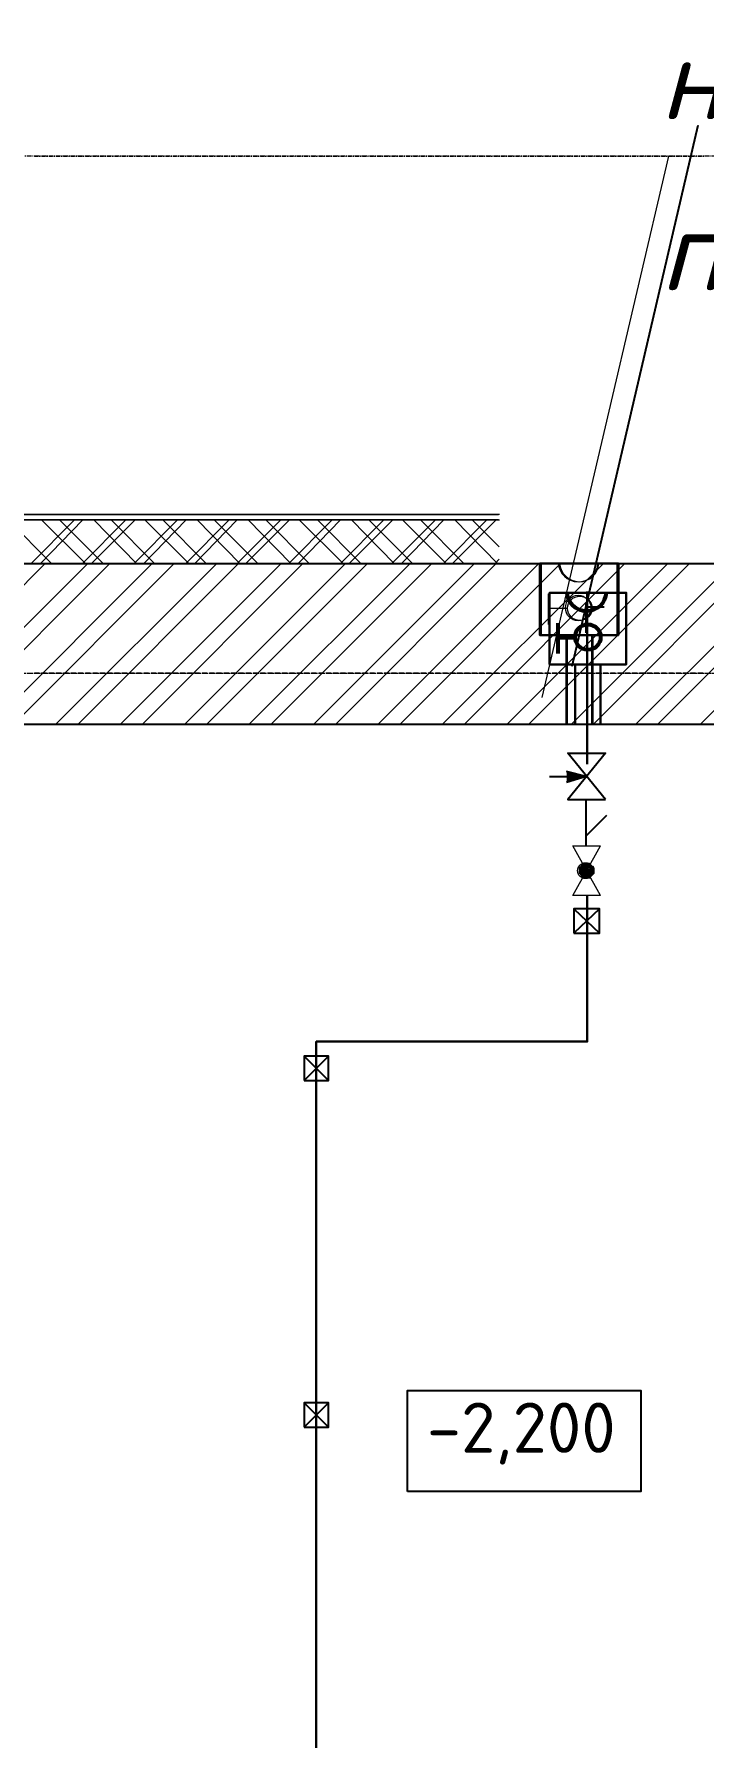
# Model space of a CAD drawing. Header units: millimetres. Extents: x -10178924 to 11692288, y -947381 to 58396.
# Drawn here: x 729601 to 731934, y -816747 to -810816 of the extents above; entities that cross this region are included whole.
import ezdxf

# ---------------------------------------------------------------- set-up
doc = ezdxf.new("R2010")
doc.units = ezdxf.units.MM
doc.linetypes.add('осевая', pattern=[50.8, 31.75, -6.35, 6.35, -6.35])
for name, color, linetype, lineweight in [('_В1', 5, 'Continuous', 9), ('PDF _0', 7, 'Continuous', 9), ('PDF _Текст', 7, 'Continuous', 5), ('Отделка СТЕН', 6, 'Continuous', 13), ('Размеры осевые', 153, 'Continuous', 9), ('Стены.1', 7, 'Continuous', 25), ('Текст 0.09', 250, 'Continuous', 5), ('Утепление', 251, 'Continuous', 9), ('ШТРИХОВКА', 252, 'Continuous', 15)]:
    doc.layers.add(name, color=color, linetype=linetype, lineweight=lineweight)
for name, color, linetype in [('_надписи_вода', 7, 'Continuous'), ('PDF __0', 7, 'Continuous'), ('PDF __В1', 5, 'Continuous'), ('PDF __надписи_вода', 7, 'Continuous'), ('PDF _В1_Арматура', 7, 'Continuous'), ('PDF _ВК_Арматура', 3, 'Continuous'), ('PDF _ВК_В1', 5, 'Continuous'), ('PDF _Отделка СТЕН', 6, 'Continuous'), ('PDF _Стены.1', 7, 'Continuous'), ('PDF _Текст 0.09', 7, 'Continuous'), ('PDF _Утепление', 6, 'Continuous')]:
    doc.layers.add(name, color=color, linetype=linetype)
for name, color, linetype, true_color in [('PDF _Отметки', 7, 'Continuous', 0x7f9fff), ('PDF _Размеры осевые', 7, 'Continuous', 0x5d6970), ('PDF _штриховка', 7, 'Continuous', 0x95834a)]:
    doc.layers.add(name, color=color, linetype=linetype, true_color=true_color)
doc.styles.add('PDF ISOCPEUR', font='isocpeur.ttf')
doc.styles.add('PDF ISOCPEUR Italic', font='isocpeui.ttf')

# ---------------------------------------------------------------- blocks, each defined once
blk = doc.blocks.new('A$C5282721b')
at = {"layer": 'Отделка СТЕН', "true_color": 0x000000, "transparency": 33554687}
h = blk.add_hatch(dxfattribs=at)
h.set_pattern_fill('ANSI37', color=18, scale=40)
h.set_pattern_definition([(45, (-79046.22, 13650.33), (-89.80256, 89.80256), []), (135, (-79046.22, 13650.33), (-89.80256, -89.80256), [])])
edge = h.paths.add_edge_path()
edge.add_arc((5902.205, -31792.614), 261.061, 163.4199816, 196.81149, ccw=False)
edge.add_line((5651.998, -31718.119), (3198.631, -31718.119))
edge.add_line((3198.631, -31718.119), (3134.345, -31868.119))
edge.add_line((3134.345, -31868.119), (5652.301, -31868.119))
h.paths.add_polyline_path([(7024.898, -31868.119), (7024.898, -31718.119), (8862.25, -31718.119), (8862.25, -31868.119)])
at = {"layer": 'ШТРИХОВКА', "ltscale": 100, "true_color": 0x000000, "transparency": 33554687}
h = blk.add_hatch(dxfattribs=at)
h.set_pattern_fill('ANSI31', color=18, scale=50)
h.set_pattern_definition([(45, (-79853.19, 25128.16), (-112.2532, 112.2532), [])])
edge = h.paths.add_edge_path()
edge.add_line((36498.921, -37009.188), (36898.882, -37014.787))
edge.add_line((36898.882, -37014.787), (36964.029, -32428.119))
edge.add_line((36964.029, -32428.119), (37032.722, -32428.119))
edge.add_line((37032.722, -32428.119), (37032.722, -30586.036))
edge.add_line((37032.722, -30586.036), (38904.657, -30586.036))
edge.add_line((38904.657, -30586.036), (38902.425, -30898.17))
edge.add_line((38902.425, -30898.17), (39152.455, -30898.17))
edge.add_line((39152.455, -30898.17), (39154.793, -30586.036))
edge.add_line((39154.793, -30586.036), (41035.118, -30586.036))
edge.add_line((41035.118, -30586.036), (41035.118, -30412.839))
edge.add_line((41035.118, -30412.839), (41035.118, -30026.036))
edge.add_line((41035.118, -30026.036), (36472.722, -30026.036))
edge.add_line((36472.722, -30026.036), (36472.722, -31868.119))
edge.add_line((36472.722, -31868.119), (30542.101, -31868.119))
edge.add_line((30542.101, -31868.119), (30542.101, -32424.051))
edge.add_line((30542.101, -32424.051), (36563.99, -32428.119))
edge.add_line((36563.99, -32428.119), (36498.921, -37066.477))
h.paths.add_polyline_path([(25192.811, -31868.119), (17563.142, -31868.119), (17563.142, -30066.63), (12841.199, -30066.63), (12841.199, -31868.119), (7024.898, -31868.119), (7024.898, -31969.641), (7024.898, -32428.119), (13001.199, -32428.119), (13001.199, -38443.071), (10379.676, -38473.857), (10379.676, -38873.885), (13001.199, -38843.098), (13401.199, -38838.401), (13401.199, -32428.119), (13401.199, -30626.63), (17003.142, -30626.63), (17003.142, -32428.119), (17003.142, -38795.762), (36871.442, -38820.294), (36872.104, -38529.718), (36884.044, -38081.988), (36484.836, -38082.681), (36480.32, -38405.312), (17403.142, -38395.958), (17403.142, -32428.119), (25753.823, -32428.119), (25753.823, -31968.119)])
at = {"layer": '_В1', "color": 18, "true_color": 0x000000, "transparency": 33554687}
for p, q in [((9037.814, -32078.64), (9037.502, -31972.639)), ((9100.828, -32024.764), (9037.651, -32024.95))]:
    blk.add_line(p, q, dxfattribs=at)
blk.add_circle((9143.32, -32024.681), 42.492, dxfattribs=at)
blk.add_arc((9141.4, -31863.236), 68.745, 183.5470293, 355.4536708, dxfattribs=at)
at = {"layer": '_надписи_вода', "color": 18, "lineweight": 30, "true_color": 0x000000, "transparency": 33554687}
for p, q in [((9097.809, -32428.119), (9097.809, -32118.119)), ((9187.809, -32428.119), (9187.809, -32118.119))]:
    blk.add_line(p, q, dxfattribs=at)
for points in [[(9277.809, -31868.119), (9007.809, -31868.119), (9007.809, -32118.119), (9277.809, -32118.119)], [(9007.809, -32118.119), (9277.809, -32118.119), (9277.809, -31868.119), (9007.809, -31868.119)], [(9277.809, -31868.119), (9007.809, -31868.119), (9007.809, -32118.119), (9277.809, -32118.119)], [(9277.809, -31868.119), (9007.809, -31868.119), (9007.809, -32118.119), (9277.809, -32118.119)]]:
    blk.add_lwpolyline(points, close=True, dxfattribs=at)
at = {"layer": 'Размеры осевые', "color": 251, "linetype": 'осевая', "ltscale": 0.5, "transparency": 33554687}
for p, q in [((-9750, -30450), (44700, -30450)), ((-9750, -32250), (62308.109, -32250)), ((-9718.727, -32250), (61848.609, -32250)), ((-9718.727, -32250), (61848.609, -32250))]:
    blk.add_line(p, q, dxfattribs=at)
at = {"layer": 'Стены.1', "color": 18, "linetype": 'Continuous', "true_color": 0x000000, "transparency": 33554687, "flags": 128}
for points in [[(7024.898, -31868.119), (12841.199, -31868.119)], [(7024.898, -32428.119), (13001.199, -32428.119)]]:
    blk.add_lwpolyline(points, dxfattribs=at)
at = {"layer": 'Текст 0.09', "color": 7, "linetype": 'ByBlock', "lineweight": -2, "ltscale": 100, "transparency": 33554687}
blk.add_line((9555.854, -30343.573), (9556.214, -30343.573), dxfattribs=at)
blk.add_line((9555.854, -30343.573), (9556.214, -30343.573), dxfattribs=at)
blk.add_lwpolyline([(9116.415, -32226.168), (9555.854, -30343.573)], dxfattribs=at)
blk.add_lwpolyline([(9116.415, -32226.168), (9555.854, -30343.573)], dxfattribs=at)
at = {"layer": 'Текст 0.09', "color": 7, "ltscale": 100, "transparency": 33554687}
blk.add_solid([(9116.444, -32226.175), (9116.374, -32226.344), (9116.386, -32226.162)], dxfattribs=at)
blk.add_solid([(9116.444, -32226.175), (9116.374, -32226.344), (9116.386, -32226.162)], dxfattribs=at)
at = {"layer": 'Утепление', "color": 18, "true_color": 0x000000, "transparency": 33554687}
for p, q in [((8863.335, -31698.119), (7024.898, -31698.119)), ((8863.335, -31718.119), (7024.898, -31718.119))]:
    blk.add_line(p, q, dxfattribs=at)

msp = doc.modelspace()

# ---------------------------------------------------------------- linework, layer by layer
at = {"layer": 'PDF _0', "lineweight": 25}
for points in [[(731481.4, -813946.1), (731570.3, -813946.1), (731570.3, -813861.5), (731481.4, -813861.5)], [(730541.6, -814458.4), (730626.3, -814458.4), (730626.3, -814373.7), (730541.6, -814373.7)], [(730541.6, -815664.9), (730626.3, -815664.9), (730626.3, -815580.2), (730541.6, -815580.2)]]:
    msp.add_lwpolyline(points, close=True, dxfattribs=at)
for points in [[(731481.4, -813861.5), (731570.3, -813946.1)], [(731570.3, -813861.5), (731481.4, -813946.1)], [(730541.6, -814373.7), (730626.3, -814458.4)], [(730626.3, -814373.7), (730541.6, -814458.4)], [(730541.6, -815580.2), (730626.3, -815664.9)], [(730626.3, -815580.2), (730541.6, -815664.9)]]:
    msp.add_lwpolyline(points, dxfattribs=at)
at = {"layer": 'PDF __0', "lineweight": 25}
for points in [[(731523.8, -812900.5), (731523.8, -812794.7)], [(731587.3, -812811.6), (731523.8, -812811.6)]]:
    msp.add_lwpolyline(points, dxfattribs=at)
at = {"layer": 'PDF __В1', "lineweight": 9}
for points in [[(731392.6, -812870.9), (731392.6, -812765)], [(731456.1, -812815.8), (731392.6, -812815.8)], [(731430.6, -812972.5), (731430.6, -812866.6)], [(731489.9, -812917.4), (731430.6, -812917.4)]]:
    msp.add_lwpolyline(points, dxfattribs=at)
at = {"layer": 'PDF __В1', "lineweight": 53}
for points in [[(731426.4, -812972.5), (731426.4, -812866.6)], [(731489.9, -812917.4), (731426.4, -812917.4)]]:
    msp.add_lwpolyline(points, dxfattribs=at)
at = {"layer": 'PDF __В1', "lineweight": 9}
for centre in [(731496.3, -812813.7), (731530.1, -812915.3)]:
    msp.add_circle(centre, 44.4, dxfattribs=at)
at = {"layer": 'PDF __В1', "lineweight": 53}
msp.add_circle((731530.1, -812915.3), 44.4, dxfattribs=at)
at = {"layer": 'PDF __В1', "lineweight": 9}
for centre in [(731496.3, -812652.9), (731525.9, -812754.5)]:
    msp.add_arc(centre, 69.8, 183.54683, 355.45754, dxfattribs=at)
at = {"layer": 'PDF __В1', "lineweight": 53}
msp.add_arc((731525.9, -812754.5), 69.8, 183.54683, 355.45754, dxfattribs=at)
at = {"layer": 'PDF __надписи_вода', "lineweight": 30}
for points in [[(731633.8, -812659.2), (731362.9, -812659.2), (731362.9, -812909), (731633.8, -812909)], [(731362.9, -812909), (731633.8, -812909), (731633.8, -812659.2), (731362.9, -812659.2)], [(731633.8, -812659.2), (731633.8, -812909), (731362.9, -812909), (731362.9, -812659.2), (731633.8, -812659.2), (731362.9, -812659.2), (731362.9, -812909), (731633.8, -812909)], [(731663.5, -812760.8), (731396.8, -812760.8), (731396.8, -813010.6), (731663.5, -813010.6)], [(731396.8, -813010.6), (731663.5, -813010.6), (731663.5, -812760.8), (731396.8, -812760.8)], [(731663.5, -812760.8), (731663.5, -813010.6), (731396.8, -813010.6), (731396.8, -812760.8), (731663.5, -812760.8), (731396.8, -812760.8), (731396.8, -813010.6), (731663.5, -813010.6)]]:
    msp.add_lwpolyline(points, close=True, dxfattribs=at)
for points in [[(731456.1, -813218), (731456.1, -812909)], [(731544.9, -813218), (731544.9, -812909)], [(731485.7, -813222.2), (731485.7, -813010.6)], [(731574.6, -813222.2), (731574.6, -813010.6)]]:
    msp.add_lwpolyline(points, dxfattribs=at)
at = {"layer": 'PDF _В1_Арматура', "lineweight": 0}
for points in [[(731574.6, -813814.9), (731477.2, -813641.3), (731574.6, -813641.3)], [(731574.6, -813814.9), (731477.2, -813814.9), (731574.6, -813641.4)], [(731498.4, -813717.5), (731502.6, -813713.3), (731498.4, -813717.5)], [(731540.7, -813717.5), (731549.2, -813713.3), (731540.7, -813717.5)], [(731515.3, -813734.5), (731523.8, -813730.2), (731515.3, -813734.5)]]:
    msp.add_lwpolyline(points, dxfattribs=at)
msp.add_circle((731521.7, -813728.1), 27.5, dxfattribs=at)
at = {"layer": 'PDF _В1_Арматура', "transparency": 33554559}
for points in [[(731502.6, -813713.3), (731498.4, -813717.5), (731511.1, -813717.5)], [(731498.4, -813717.5), (731511.1, -813717.5), (731498.4, -813721.8)], [(731511.1, -813717.5), (731498.4, -813721.8), (731515.3, -813721.8)], [(731498.4, -813721.8), (731515.3, -813721.8), (731498.4, -813730.2)], [(731515.3, -813721.8), (731498.4, -813730.2), (731523.8, -813730.2)], [(731506.8, -813709.1), (731544.9, -813709.1), (731502.6, -813713.3)], [(731544.9, -813709.1), (731502.6, -813713.3), (731549.2, -813713.3)], [(731502.6, -813713.3), (731549.2, -813713.3), (731515.3, -813721.8)], [(731506.8, -813704.8), (731506.8, -813704.8), (731540.7, -813704.8)], [(731506.8, -813704.8), (731540.7, -813704.8), (731511.1, -813704.8)], [(731506.8, -813704.8), (731540.7, -813704.8), (731506.8, -813709.1)], [(731540.7, -813704.8), (731506.8, -813709.1), (731544.9, -813709.1)], [(731515.3, -813700.6), (731536.5, -813700.6), (731511.1, -813704.8)], [(731536.5, -813700.6), (731511.1, -813704.8), (731540.7, -813704.8)], [(731519.5, -813700.6), (731528, -813700.6), (731515.3, -813700.6)], [(731528, -813700.6), (731515.3, -813700.6), (731536.5, -813700.6)], [(731549.2, -813713.3), (731515.3, -813721.8), (731532.2, -813721.8)], [(731523.8, -813730.2), (731532.3, -813721.8), (731515.3, -813721.8)], [(731523.8, -813700.6), (731519.6, -813700.6), (731528, -813700.6)], [(731523.8, -813730.2), (731523.8, -813730.2), (731532.3, -813721.8)], [(731532.3, -813721.8), (731553.4, -813721.8), (731523.8, -813730.2)], [(731553.4, -813721.8), (731523.8, -813730.2), (731553.4, -813730.2)], [(731540.7, -813717.5), (731553.4, -813717.5), (731532.3, -813721.8)], [(731553.4, -813717.5), (731532.3, -813721.8), (731553.4, -813721.8)], [(731549.2, -813713.3), (731540.7, -813717.5), (731553.4, -813717.5)], [(731498.4, -813730.2), (731523.8, -813730.2), (731498.4, -813734.5)], [(731523.8, -813730.2), (731498.4, -813734.5), (731515.3, -813734.5)], [(731498.4, -813734.5), (731515.3, -813734.5), (731498.4, -813738.7)], [(731515.3, -813734.5), (731498.4, -813738.7), (731511.1, -813738.7)], [(731511.1, -813738.7), (731498.4, -813738.7), (731502.6, -813742.9)], [(731511.1, -813738.7), (731540.7, -813738.7), (731502.6, -813742.9)], [(731540.7, -813738.7), (731502.6, -813742.9), (731549.2, -813742.9)], [(731502.6, -813742.9), (731549.2, -813742.9), (731506.8, -813747.2)], [(731549.2, -813742.9), (731506.8, -813747.2), (731544.9, -813747.2)], [(731506.8, -813747.2), (731544.9, -813747.2), (731506.8, -813751.4)], [(731544.9, -813747.2), (731506.8, -813751.4), (731540.7, -813751.4)], [(731506.8, -813751.4), (731540.7, -813751.4), (731511.1, -813755.6)], [(731515.3, -813734.5), (731532.2, -813734.5), (731511.1, -813738.7)], [(731532.2, -813734.5), (731511.1, -813738.7), (731540.7, -813738.7)], [(731540.7, -813751.4), (731511.1, -813755.6), (731540.7, -813755.6)], [(731511.1, -813755.6), (731540.7, -813755.6), (731515.3, -813755.6)], [(731523.8, -813730.2), (731515.3, -813734.5), (731532.2, -813734.5)], [(731540.7, -813755.6), (731515.3, -813755.6), (731536.5, -813755.6)], [(731515.3, -813755.6), (731536.5, -813755.6), (731519.5, -813755.6)], [(731536.5, -813755.6), (731519.5, -813755.6), (731528, -813755.6)], [(731519.5, -813755.6), (731528, -813755.6), (731523.8, -813755.6)], [(731523.8, -813730.2), (731553.4, -813730.2), (731532.3, -813734.5)], [(731553.4, -813730.2), (731532.3, -813734.5), (731553.4, -813734.5)], [(731532.3, -813734.5), (731553.4, -813734.5), (731540.7, -813738.7)], [(731553.4, -813734.5), (731540.7, -813738.7), (731553.4, -813738.7)], [(731540.7, -813738.7), (731553.4, -813738.7), (731549.2, -813742.9)]]:
    msp.add_solid(points, dxfattribs=at)
at = {"layer": 'PDF _ВК_Арматура', "lineweight": 25}
msp.add_lwpolyline([(731591.5, -813480.5), (731460.3, -813319.6), (731591.5, -813319.6), (731460.3, -813480.5)], close=True, dxfattribs=at)
for points in [[(731396.8, -813400), (731523.8, -813400), (731456, -813421.2)], [(731523.8, -813400), (731456.1, -813383.1)], [(731460.3, -813480.5), (731591.5, -813480.5)], [(731523.8, -813641.3), (731523.8, -813480.5)], [(731523.8, -813607.5), (731595.7, -813535.5)]]:
    msp.add_lwpolyline(points, dxfattribs=at)
at = {"layer": 'PDF _ВК_Арматура', "transparency": 33554559}
for points in [[(731523.8, -813400), (731456, -813400), (731456, -813383.1)], [(731456, -813421.2), (731523.8, -813400), (731456, -813400)]]:
    msp.add_solid(points, dxfattribs=at)
at = {"layer": 'PDF _ВК_В1', "lineweight": 30}
for points in [[(731528, -813357.7), (731528, -812756.6)], [(730584, -821290.8), (730584, -814322.9), (731528, -814322.9), (731528, -813814.9)]]:
    msp.add_lwpolyline(points, dxfattribs=at)
at = {"layer": 'PDF _Отделка СТЕН', "lineweight": 13}
for points in [[(729623, -812659.2), (729771.2, -812506.8)], [(729779.6, -812659.2), (729627.2, -812506.8)], [(729800.8, -812659.2), (729953.2, -812506.8)], [(729957.4, -812659.2), (729809.3, -812506.8)], [(729982.8, -812659.2), (730131, -812506.8)], [(730139.5, -812659.2), (729987.1, -812506.8)], [(730160.6, -812659.2), (730308.8, -812506.8)], [(730317.3, -812659.2), (730169.1, -812506.8)], [(730338.4, -812659.2), (730490.8, -812506.8)], [(730495.1, -812659.2), (730346.9, -812506.8)], [(730520.5, -812659.2), (730668.6, -812506.8)], [(730677.1, -812659.2), (730524.7, -812506.8)], [(730698.3, -812659.2), (730850.7, -812506.8)], [(730854.9, -812659.2), (730706.7, -812506.8)], [(730880.3, -812659.2), (731028.5, -812506.8)], [(731036.9, -812659.2), (730884.6, -812506.8)], [(731058.1, -812659.2), (731210.5, -812506.8)], [(731214.7, -812659.2), (731066.6, -812506.8)]]:
    msp.add_lwpolyline(points, dxfattribs=at)
at = {"layer": 'PDF _Отметки', "lineweight": 25}
msp.add_lwpolyline([(730901.5, -815889.3), (730901.5, -815537.9), (731714.2, -815537.9), (731714.2, -815889.3)], close=True, dxfattribs=at)
at = {"layer": 'PDF _Размеры осевые', "lineweight": 9}
for points in [[(729601.8, -811241), (729614.5, -811241)], [(729618.8, -811241), (729623, -811241)], [(729627.2, -811241), (729639.9, -811241)], [(729644.2, -811241), (729648.4, -811241)], [(729652.6, -811241), (729665.3, -811241)], [(729669.6, -811241), (729673.8, -811241)], [(729678, -811241), (729690.7, -811241)], [(729695, -811241), (729699.2, -811241)], [(729703.4, -811241), (729716.1, -811241)], [(729720.4, -811241), (729724.6, -811241)], [(729728.8, -811241), (729741.5, -811241)], [(729745.8, -811241), (729750, -811241)], [(729754.2, -811241), (729766.9, -811241)], [(729771.2, -811241), (729775.4, -811241)], [(729779.6, -811241), (729792.3, -811241)], [(729796.6, -811241), (729800.8, -811241)], [(729805, -811241), (729817.7, -811241)], [(729822, -811241), (729826.2, -811241)], [(729830.4, -811241), (729843.1, -811241)], [(729847.4, -811241), (729851.6, -811241)], [(729855.8, -811241), (729868.5, -811241)], [(729872.8, -811241), (729877, -811241)], [(729881.2, -811241), (729893.9, -811241)], [(729898.2, -811241), (729902.4, -811241)], [(729906.6, -811241), (729919.3, -811241)], [(729923.6, -811241), (729927.8, -811241)], [(729932, -811241), (729944.7, -811241)], [(729949, -811241), (729953.2, -811241)], [(729957.4, -811241), (729970.1, -811241)], [(729974.4, -811241), (729978.6, -811241)], [(729982.8, -811241), (729995.5, -811241)], [(729999.8, -811241), (730004, -811241)], [(730008.2, -811241), (730020.9, -811241)], [(730025.2, -811241), (730029.4, -811241)], [(730033.6, -811241), (730046.3, -811241)], [(730050.6, -811241), (730054.8, -811241)], [(730059, -811241), (730071.7, -811241)], [(730076, -811241), (730080.2, -811241)], [(730084.4, -811241), (730097.1, -811241)], [(730101.4, -811241), (730105.6, -811241)], [(730109.8, -811241), (730122.5, -811241)], [(730126.8, -811241), (730131, -811241)], [(730135.2, -811241), (730147.9, -811241)], [(730152.2, -811241), (730156.4, -811241)], [(730160.6, -811241), (730173.3, -811241)], [(730177.6, -811241), (730181.8, -811241)], [(730186, -811241), (730198.7, -811241)], [(730203, -811241), (730207.2, -811241)], [(730211.4, -811241), (730224.1, -811241)], [(730228.4, -811241), (730232.6, -811241)], [(730236.8, -811241), (730249.5, -811241)], [(730253.8, -811241), (730258, -811241)], [(730262.2, -811241), (730274.9, -811241)], [(730279.2, -811241), (730283.4, -811241)], [(730287.6, -811241), (730300.3, -811241)], [(730304.6, -811241), (730308.8, -811241)], [(730313, -811241), (730325.7, -811241)], [(730330, -811241), (730334.2, -811241)], [(730338.4, -811241), (730351.1, -811241)], [(730355.4, -811241), (730359.6, -811241)], [(730363.8, -811241), (730376.5, -811241)], [(730380.8, -811241), (730385, -811241)], [(730389.2, -811241), (730401.9, -811241)], [(730406.2, -811241), (730410.4, -811241)], [(730414.6, -811241), (730427.3, -811241)], [(730431.6, -811241), (730435.8, -811241)], [(730440, -811241), (730452.7, -811241)], [(730457, -811241), (730461.2, -811241)], [(730465.4, -811241), (730478.1, -811241)], [(730482.4, -811241), (730486.6, -811241)], [(730490.8, -811241), (730503.5, -811241)], [(730507.8, -811241), (730512, -811241)], [(730516.2, -811241), (730528.9, -811241)], [(730533.2, -811241), (730537.4, -811241)], [(730541.6, -811241), (730554.3, -811241)], [(730558.6, -811241), (730562.8, -811241)], [(730567, -811241), (730579.7, -811241)], [(730584, -811241), (730588.2, -811241)], [(730592.4, -811241), (730605.1, -811241)], [(730609.4, -811241), (730613.6, -811241)], [(730617.8, -811241), (730630.5, -811241)], [(730634.8, -811241), (730639, -811241)], [(730643.2, -811241), (730655.9, -811241)], [(730660.2, -811241), (730664.4, -811241)], [(730668.6, -811241), (730681.3, -811241)], [(730685.6, -811241), (730689.8, -811241)], [(730694, -811241), (730706.7, -811241)], [(730711, -811241), (730715.2, -811241)], [(730719.4, -811241), (730732.1, -811241)], [(730736.4, -811241), (730740.6, -811241)], [(730744.8, -811241), (730757.5, -811241)], [(730761.8, -811241), (730766, -811241)], [(730770.2, -811241), (730782.9, -811241)], [(730787.2, -811241), (730791.4, -811241)], [(730795.6, -811241), (730808.3, -811241)], [(730812.6, -811241), (730816.8, -811241)], [(730821, -811241), (730833.7, -811241)], [(730838, -811241), (730842.2, -811241)], [(730846.4, -811241), (730859.1, -811241)], [(730863.4, -811241), (730867.6, -811241)], [(730871.8, -811241), (730884.5, -811241)], [(730888.8, -811241), (730893, -811241)], [(730897.2, -811241), (730909.9, -811241)], [(730914.2, -811241), (730918.4, -811241)], [(730922.6, -811241), (730935.3, -811241)], [(730939.6, -811241), (730943.8, -811241)], [(730948, -811241), (730960.7, -811241)], [(730965, -811241), (730969.2, -811241)], [(730973.4, -811241), (730986.1, -811241)], [(730990.4, -811241), (730994.6, -811241)], [(730998.8, -811241), (731011.5, -811241)], [(731015.8, -811241), (731020, -811241)], [(731024.2, -811241), (731036.9, -811241)], [(731041.2, -811241), (731045.4, -811241)], [(731049.6, -811241), (731062.3, -811241)], [(731066.6, -811241), (731070.8, -811241)], [(731075, -811241), (731087.7, -811241)], [(731092, -811241), (731096.2, -811241)], [(731100.4, -811241), (731113.1, -811241)], [(731117.4, -811241), (731121.6, -811241)], [(731125.8, -811241), (731138.5, -811241)], [(731142.8, -811241), (731147, -811241)], [(731151.2, -811241), (731163.9, -811241)], [(731168.2, -811241), (731172.4, -811241)], [(731176.6, -811241), (731189.3, -811241)], [(731193.6, -811241), (731197.8, -811241)], [(731202, -811241), (731214.7, -811241)], [(731219, -811241), (731223.2, -811241)], [(731227.4, -811241), (731240.1, -811241)], [(731244.4, -811241), (731248.6, -811241)], [(731252.8, -811241), (731265.5, -811241)], [(731269.8, -811241), (731274, -811241)], [(731278.2, -811241), (731290.9, -811241)], [(731295.2, -811241), (731299.4, -811241)], [(731303.6, -811241), (731316.3, -811241)], [(731320.6, -811241), (731324.8, -811241)], [(731329, -811241), (731341.7, -811241)], [(731346, -811241), (731350.2, -811241)], [(731354.4, -811241), (731367.1, -811241)], [(731371.4, -811241), (731375.6, -811241)], [(731379.8, -811241), (731392.5, -811241)], [(731396.8, -811241), (731401, -811241)], [(731405.2, -811241), (731417.9, -811241)], [(731422.2, -811241), (731426.4, -811241)], [(731430.6, -811241), (731443.3, -811241)], [(731447.6, -811241), (731451.8, -811241)], [(731456, -811241), (731468.7, -811241)], [(731473, -811241), (731477.2, -811241)], [(731481.4, -811241), (731494.1, -811241)], [(731498.4, -811241), (731502.6, -811241)], [(731506.8, -811241), (731519.5, -811241)], [(731523.8, -811241), (731528, -811241)], [(731532.3, -811241), (731545, -811241)], [(731549.2, -811241), (731553.4, -811241)], [(731557.7, -811241), (731570.3, -811241)], [(731574.6, -811241), (731578.8, -811241)], [(731583, -811241), (731595.7, -811241)], [(731600, -811241), (731604.2, -811241)], [(731608.4, -811241), (731621.1, -811241)], [(731625.4, -811241), (731629.6, -811241)], [(731633.8, -811241), (731646.5, -811241)], [(731650.8, -811241), (731655, -811241)], [(731659.2, -811241), (731671.9, -811241)], [(731676.2, -811241), (731680.4, -811241)], [(731684.6, -811241), (731697.3, -811241)], [(731701.6, -811241), (731705.8, -811241)], [(731710, -811241), (731722.7, -811241)], [(731727, -811241), (731731.2, -811241)], [(731735.5, -811241), (731748.2, -811241)], [(731752.4, -811241), (731756.6, -811241)], [(731760.9, -811241), (731773.6, -811241)], [(731777.8, -811241), (731782, -811241)], [(731786.3, -811241), (731799, -811241)], [(731803.2, -811241), (731807.4, -811241)], [(731811.7, -811241), (731824.3, -811241)], [(731828.6, -811241), (731832.8, -811241)], [(731837, -811241), (731849.7, -811241)], [(731854, -811241), (731858.2, -811241)], [(731862.4, -811241), (731875.1, -811241)], [(731879.4, -811241), (731883.6, -811241)], [(731887.8, -811241), (731900.5, -811241)], [(731904.8, -811241), (731909, -811241)], [(731913.2, -811241), (731925.9, -811241)], [(731930.2, -811241), (731934.4, -811241)], [(729601.8, -813040.2), (729618.8, -813040.2)], [(729623, -813040.2), (729623, -813040.2)], [(729627.2, -813040.2), (729644.2, -813040.2)], [(729648.4, -813040.2), (729648.4, -813040.2)], [(729652.6, -813040.2), (729669.6, -813040.2)], [(729673.8, -813040.2), (729673.8, -813040.2)], [(729678, -813040.2), (729695, -813040.2)], [(729699.2, -813040.2), (729699.2, -813040.2)], [(729703.4, -813040.2), (729720.4, -813040.2)], [(729724.6, -813040.2), (729724.6, -813040.2)], [(729728.8, -813040.2), (729745.8, -813040.2)], [(729750, -813040.2), (729750, -813040.2)], [(729754.2, -813040.2), (729771.2, -813040.2)], [(729775.4, -813040.2), (729775.4, -813040.2)], [(729779.6, -813040.2), (729796.6, -813040.2)], [(729800.8, -813040.2), (729800.8, -813040.2)], [(729805, -813040.2), (729822, -813040.2)], [(729826.2, -813040.2), (729826.2, -813040.2)], [(729830.4, -813040.2), (729847.4, -813040.2)], [(729851.6, -813040.2), (729851.6, -813040.2)], [(729855.8, -813040.2), (729872.8, -813040.2)], [(729877, -813040.2), (729877, -813040.2)], [(729881.2, -813040.2), (729898.2, -813040.2)], [(729902.4, -813040.2), (729902.4, -813040.2)], [(729906.6, -813040.2), (729923.6, -813040.2)], [(729927.8, -813040.2), (729927.8, -813040.2)], [(729932, -813040.2), (729949, -813040.2)], [(729953.2, -813040.2), (729953.2, -813040.2)], [(729957.4, -813040.2), (729974.4, -813040.2)], [(729978.6, -813040.2), (729978.6, -813040.2)], [(729982.8, -813040.2), (729999.8, -813040.2)], [(730004, -813040.2), (730004, -813040.2)], [(730008.2, -813040.2), (730025.2, -813040.2)], [(730029.4, -813040.2), (730029.4, -813040.2)], [(730033.6, -813040.2), (730050.6, -813040.2)], [(730054.8, -813040.2), (730054.8, -813040.2)], [(730059, -813040.2), (730076, -813040.2)], [(730080.2, -813040.2), (730080.2, -813040.2)], [(730084.4, -813040.2), (730101.4, -813040.2)], [(730105.6, -813040.2), (730105.6, -813040.2)], [(730109.8, -813040.2), (730126.8, -813040.2)], [(730131, -813040.2), (730131, -813040.2)], [(730135.2, -813040.2), (730152.2, -813040.2)], [(730156.4, -813040.2), (730156.4, -813040.2)], [(730160.6, -813040.2), (730177.6, -813040.2)], [(730181.8, -813040.2), (730181.8, -813040.2)], [(730186, -813040.2), (730203, -813040.2)], [(730207.2, -813040.2), (730207.2, -813040.2)], [(730211.4, -813040.2), (730228.4, -813040.2)], [(730232.6, -813040.2), (730232.6, -813040.2)], [(730236.8, -813040.2), (730253.8, -813040.2)], [(730258, -813040.2), (730258, -813040.2)], [(730262.2, -813040.2), (730279.2, -813040.2)], [(730283.4, -813040.2), (730283.4, -813040.2)], [(730287.6, -813040.2), (730304.6, -813040.2)], [(730308.8, -813040.2), (730308.8, -813040.2)], [(730313, -813040.2), (730330, -813040.2)], [(730334.2, -813040.2), (730334.2, -813040.2)], [(730338.4, -813040.2), (730355.4, -813040.2)], [(730359.6, -813040.2), (730359.6, -813040.2)], [(730363.8, -813040.2), (730380.8, -813040.2)], [(730385, -813040.2), (730385, -813040.2)], [(730389.2, -813040.2), (730406.2, -813040.2)], [(730410.4, -813040.2), (730410.4, -813040.2)], [(730414.6, -813040.2), (730431.6, -813040.2)], [(730435.8, -813040.2), (730435.8, -813040.2)], [(730440, -813040.2), (730457, -813040.2)], [(730461.2, -813040.2), (730461.2, -813040.2)], [(730465.4, -813040.2), (730482.4, -813040.2)], [(730486.6, -813040.2), (730486.6, -813040.2)], [(730490.8, -813040.2), (730507.8, -813040.2)], [(730512, -813040.2), (730512, -813040.2)], [(730516.2, -813040.2), (730533.2, -813040.2)], [(730537.4, -813040.2), (730537.4, -813040.2)], [(730541.6, -813040.2), (730558.6, -813040.2)], [(730562.8, -813040.2), (730562.8, -813040.2)], [(730567, -813040.2), (730584, -813040.2)], [(730588.2, -813040.2), (730588.2, -813040.2)], [(730592.4, -813040.2), (730609.4, -813040.2)], [(730613.6, -813040.2), (730613.6, -813040.2)], [(730617.8, -813040.2), (730634.8, -813040.2)], [(730639, -813040.2), (730639, -813040.2)], [(730643.2, -813040.2), (730660.2, -813040.2)], [(730664.4, -813040.2), (730664.4, -813040.2)], [(730668.6, -813040.2), (730685.6, -813040.2)], [(730689.8, -813040.2), (730689.8, -813040.2)], [(730694, -813040.2), (730711, -813040.2)], [(730715.2, -813040.2), (730715.2, -813040.2)], [(730719.4, -813040.2), (730736.4, -813040.2)], [(730740.6, -813040.2), (730740.6, -813040.2)], [(730744.8, -813040.2), (730761.8, -813040.2)], [(730766, -813040.2), (730766, -813040.2)], [(730770.2, -813040.2), (730787.2, -813040.2)], [(730791.4, -813040.2), (730791.4, -813040.2)], [(730795.6, -813040.2), (730812.6, -813040.2)], [(730816.8, -813040.2), (730816.8, -813040.2)], [(730821, -813040.2), (730838, -813040.2)], [(730842.2, -813040.2), (730842.2, -813040.2)], [(730846.4, -813040.2), (730863.4, -813040.2)], [(730867.6, -813040.2), (730867.6, -813040.2)], [(730871.8, -813040.2), (730888.8, -813040.2)], [(730893, -813040.2), (730893, -813040.2)], [(730897.2, -813040.2), (730914.2, -813040.2)], [(730918.4, -813040.2), (730918.4, -813040.2)], [(730922.6, -813040.2), (730939.6, -813040.2)], [(730943.8, -813040.2), (730943.8, -813040.2)], [(730948, -813040.2), (730965, -813040.2)], [(730969.2, -813040.2), (730969.2, -813040.2)], [(730973.4, -813040.2), (730990.4, -813040.2)], [(730994.6, -813040.2), (730994.6, -813040.2)], [(730998.8, -813040.2), (731015.8, -813040.2)], [(731020, -813040.2), (731020, -813040.2)], [(731024.2, -813040.2), (731041.2, -813040.2)], [(731045.4, -813040.2), (731045.4, -813040.2)], [(731049.6, -813040.2), (731066.6, -813040.2)], [(731070.8, -813040.2), (731070.8, -813040.2)], [(731075, -813040.2), (731092, -813040.2)], [(731096.2, -813040.2), (731096.2, -813040.2)], [(731100.4, -813040.2), (731117.4, -813040.2)], [(731121.6, -813040.2), (731121.6, -813040.2)], [(731125.8, -813040.2), (731142.8, -813040.2)], [(731147, -813040.2), (731147, -813040.2)], [(731151.2, -813040.2), (731168.2, -813040.2)], [(731172.4, -813040.2), (731172.4, -813040.2)], [(731176.6, -813040.2), (731193.6, -813040.2)], [(731197.8, -813040.2), (731197.8, -813040.2)], [(731202, -813040.2), (731219, -813040.2)], [(731223.2, -813040.2), (731223.2, -813040.2)], [(731227.4, -813040.2), (731244.4, -813040.2)], [(731248.6, -813040.2), (731248.6, -813040.2)], [(731252.8, -813040.2), (731269.8, -813040.2)], [(731274, -813040.2), (731274, -813040.2)], [(731278.2, -813040.2), (731295.2, -813040.2)], [(731299.4, -813040.2), (731299.4, -813040.2)], [(731303.6, -813040.2), (731320.6, -813040.2)], [(731324.8, -813040.2), (731324.8, -813040.2)], [(731329, -813040.2), (731346, -813040.2)], [(731350.2, -813040.2), (731350.2, -813040.2)], [(731354.4, -813040.2), (731371.4, -813040.2)], [(731375.6, -813040.2), (731375.6, -813040.2)], [(731379.8, -813040.2), (731396.8, -813040.2)], [(731401, -813040.2), (731401, -813040.2)], [(731405.2, -813040.2), (731422.2, -813040.2)], [(731426.4, -813040.2), (731426.4, -813040.2)], [(731430.6, -813040.2), (731447.6, -813040.2)], [(731451.8, -813040.2), (731451.8, -813040.2)], [(731456, -813040.2), (731473, -813040.2)], [(731477.2, -813040.2), (731477.2, -813040.2)], [(731481.4, -813040.2), (731498.4, -813040.2)], [(731502.6, -813040.2), (731502.6, -813040.2)], [(731506.8, -813040.2), (731523.8, -813040.2)], [(731528, -813040.2), (731528, -813040.2)], [(731532.3, -813040.2), (731549.2, -813040.2)], [(731553.4, -813040.2), (731553.4, -813040.2)], [(731557.7, -813040.2), (731574.6, -813040.2)], [(731578.8, -813040.2), (731578.8, -813040.2)], [(731583, -813040.2), (731600, -813040.2)], [(731604.2, -813040.2), (731604.2, -813040.2)], [(731608.4, -813040.2), (731625.4, -813040.2)], [(731629.6, -813040.2), (731629.6, -813040.2)], [(731633.8, -813040.2), (731650.8, -813040.2)], [(731655, -813040.2), (731655, -813040.2)], [(731659.2, -813040.2), (731676.2, -813040.2)], [(731680.4, -813040.2), (731680.4, -813040.2)], [(731684.6, -813040.2), (731701.6, -813040.2)], [(731705.8, -813040.2), (731705.8, -813040.2)], [(731710, -813040.2), (731727, -813040.2)], [(731731.2, -813040.2), (731731.2, -813040.2)], [(731735.5, -813040.2), (731752.4, -813040.2)], [(731756.6, -813040.2), (731756.6, -813040.2)], [(731760.9, -813040.2), (731777.8, -813040.2)], [(731782, -813040.2), (731782, -813040.2)], [(731786.3, -813040.2), (731803.2, -813040.2)], [(731807.4, -813040.2), (731807.4, -813040.2)], [(731811.7, -813040.2), (731828.6, -813040.2)], [(731832.8, -813040.2), (731832.8, -813040.2)], [(731837, -813040.2), (731854, -813040.2)], [(731858.2, -813040.2), (731858.2, -813040.2)], [(731862.4, -813040.2), (731879.4, -813040.2)], [(731883.6, -813040.2), (731883.6, -813040.2)], [(731887.8, -813040.2), (731904.8, -813040.2)], [(731909, -813040.2), (731909, -813040.2)], [(731913.2, -813040.2), (731930.2, -813040.2)]]:
    msp.add_lwpolyline(points, dxfattribs=at)
at = {"layer": 'PDF _Стены.1', "lineweight": 25}
for points in [[(729381.7, -813010.6), (729381.7, -812959.8), (729381.7, -812659.2), (735198.1, -812659.2)], [(729381.7, -813218), (735359, -813218)]]:
    msp.add_lwpolyline(points, dxfattribs=at)
at = {"layer": 'PDF _Текст 0.09', "lineweight": 5}
msp.add_lwpolyline([(731371.4, -813124.9), (731811.6, -811241.1)], dxfattribs=at)
at = {"layer": 'PDF _Текст 0.09', "lineweight": 0}
msp.add_lwpolyline([(731371.4, -813124.9), (731371.4, -813124.9), (731371.4, -813124.9)], close=True, dxfattribs=at)
at = {"layer": 'PDF _Утепление', "lineweight": 9}
for points in [[(731219, -812489.9), (729381.8, -812489.9)], [(731219, -812506.8), (729381.8, -812506.8)]]:
    msp.add_lwpolyline(points, dxfattribs=at)
at = {"layer": 'PDF _штриховка', "color": 251, "lineweight": 5, "true_color": 0x636466}
for points in [[(729381.7, -812917.4), (729639.9, -812659.2)], [(729381.7, -813141.8), (729864.3, -812659.2)], [(729529.9, -813218), (730088.7, -812659.2)], [(729754.2, -813218), (730313, -812659.2)], [(729978.6, -813218), (730537.4, -812659.2)], [(730203, -813218), (730761.8, -812659.2)], [(730427.3, -813218), (730986.1, -812659.2)], [(730651.7, -813218), (731210.5, -812659.2)], [(730876.1, -813218), (731434.9, -812659.2)], [(731100.4, -813218), (731659.2, -812659.2)], [(731324.8, -813218), (731883.6, -812659.2)], [(731549.2, -813218), (732108, -812659.2)], [(731773.5, -813218), (732332.3, -812659.2)]]:
    msp.add_lwpolyline(points, dxfattribs=at)

# ---------------------------------------------------------------- block references
msp.add_blockref('A$C5282721b', (722358.6, -780790.4))

# ---------------------------------------------------------------- texts
at = {"layer": 'PDF _Текст', "char_height": 279.266, "attachment_point": 4, "style": 'PDF ISOCPEUR Italic'}
for s, insert in [('ниша для выпуска', (731782, -811010.9)), ('поливочного крана', (731782, -811607.3))]:
    msp.add_mtext(s, dxfattribs=dict(at, insert=insert))
at = {"layer": 'PDF _Текст', "color": 161, "true_color": 0x7f9fff, "insert": (730969.2, -815687.2), "char_height": 175, "attachment_point": 4, "style": 'PDF ISOCPEUR'}
msp.add_mtext('-2,200', dxfattribs=at)

doc.saveas('drawing.dxf')
